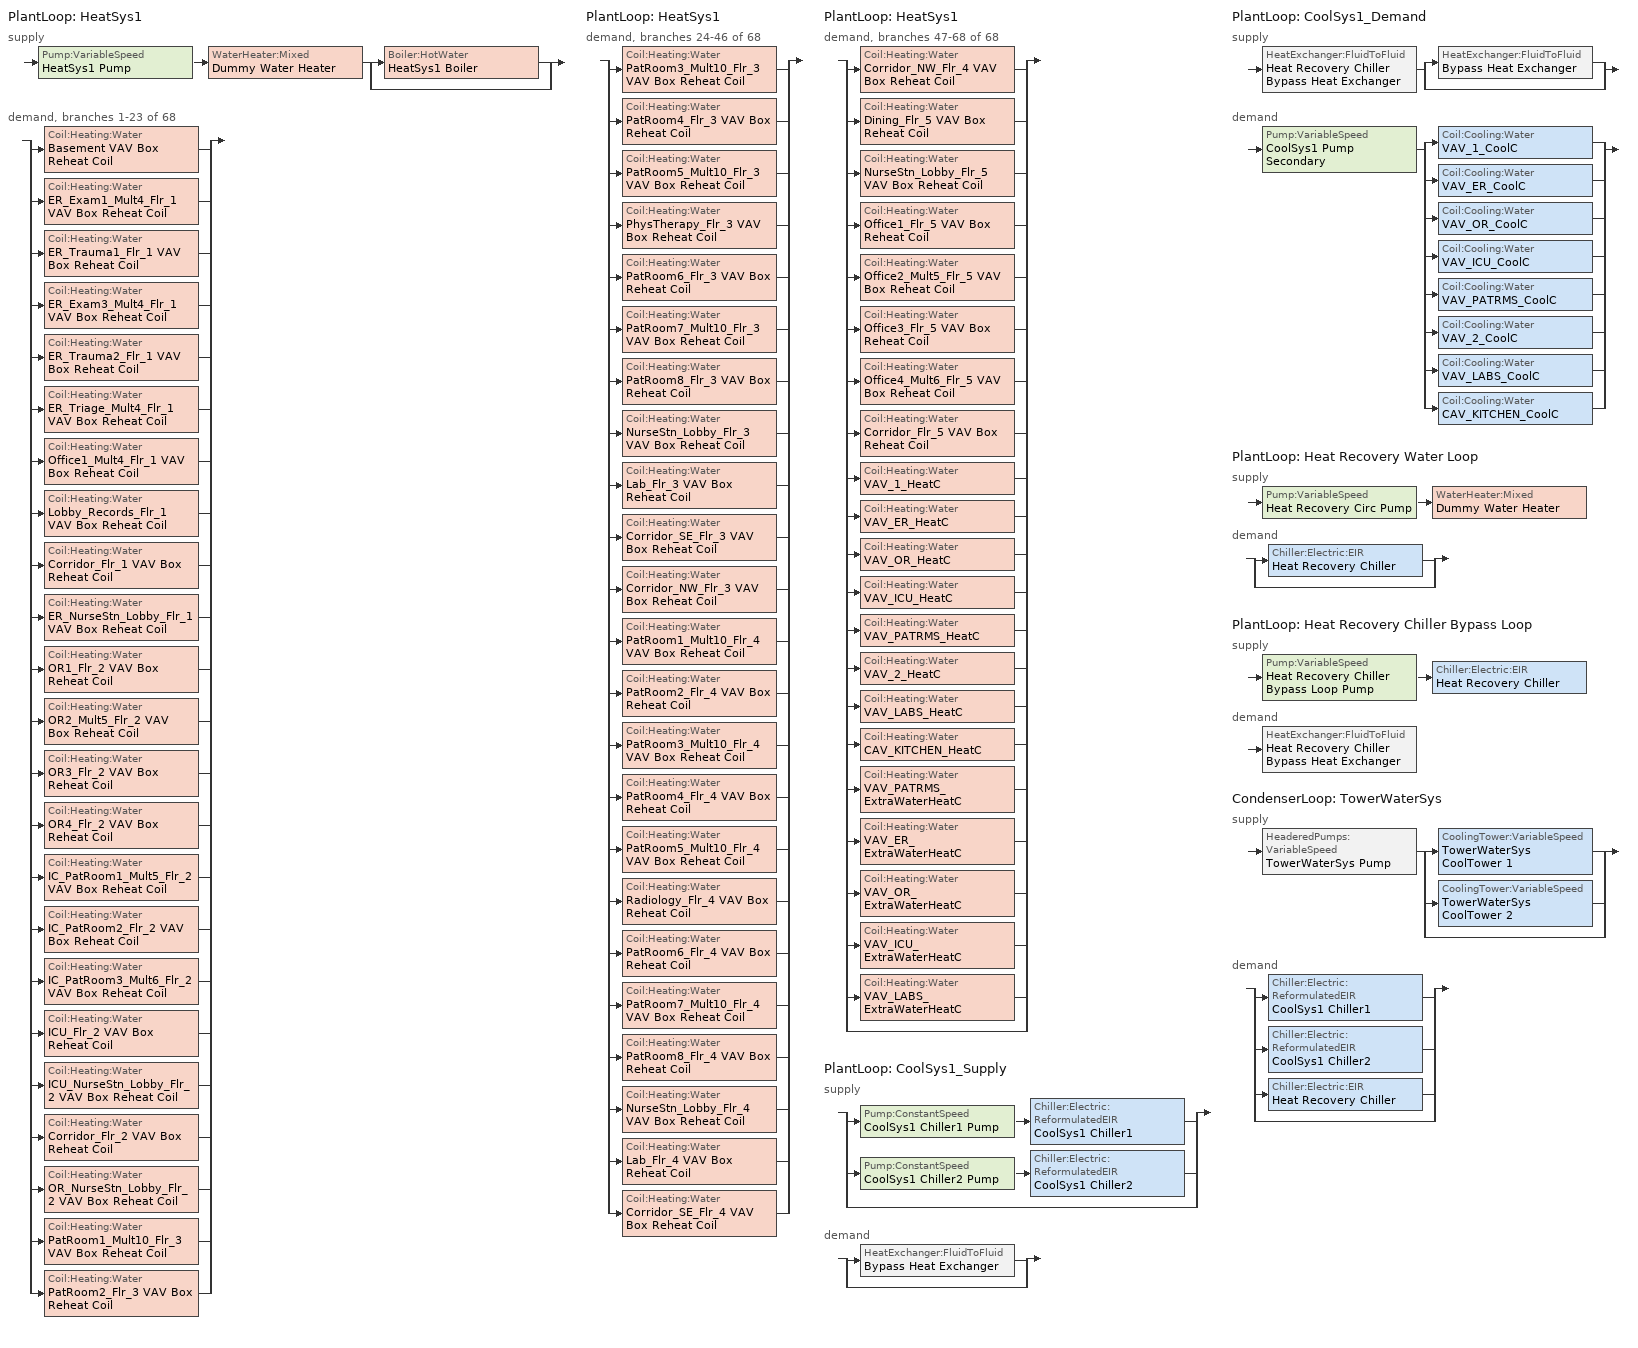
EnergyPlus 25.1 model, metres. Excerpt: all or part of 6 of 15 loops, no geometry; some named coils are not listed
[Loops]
PlantLoop 'HeatSys1'
 supply: Pump:VariableSpeed 'HeatSys1 Pump' > WaterHeater:Mixed 'Dummy Water Heater' > split
  | Boiler:HotWater 'HeatSys1 Boiler'
  | bypass
 demand, branches 1-23 of 68: split
  | Coil:Heating:Water 'Basement VAV Box Reheat Coil'
  | Coil:Heating:Water 'ER_Exam1_Mult4_Flr_1 VAV Box Reheat Coil'
  | Coil:Heating:Water 'ER_Trauma1_Flr_1 VAV Box Reheat Coil'
  | Coil:Heating:Water 'ER_Exam3_Mult4_Flr_1 VAV Box Reheat Coil'
  | Coil:Heating:Water 'ER_Trauma2_Flr_1 VAV Box Reheat Coil'
  | Coil:Heating:Water 'ER_Triage_Mult4_Flr_1 VAV Box Reheat Coil'
  | Coil:Heating:Water 'Office1_Mult4_Flr_1 VAV Box Reheat Coil'
  | Coil:Heating:Water 'Lobby_Records_Flr_1 VAV Box Reheat Coil'
  | Coil:Heating:Water 'Corridor_Flr_1 VAV Box Reheat Coil'
  | Coil:Heating:Water 'ER_NurseStn_Lobby_Flr_1 VAV Box Reheat Coil'
  | Coil:Heating:Water 'OR1_Flr_2 VAV Box Reheat Coil'
  | Coil:Heating:Water 'OR2_Mult5_Flr_2 VAV Box Reheat Coil'
  | Coil:Heating:Water 'OR3_Flr_2 VAV Box Reheat Coil'
  | Coil:Heating:Water 'OR4_Flr_2 VAV Box Reheat Coil'
  | Coil:Heating:Water 'IC_PatRoom1_Mult5_Flr_2 VAV Box Reheat Coil'
  | Coil:Heating:Water 'IC_PatRoom2_Flr_2 VAV Box Reheat Coil'
  | Coil:Heating:Water 'IC_PatRoom3_Mult6_Flr_2 VAV Box Reheat Coil'
  | Coil:Heating:Water 'ICU_Flr_2 VAV Box Reheat Coil'
  | Coil:Heating:Water 'ICU_NurseStn_Lobby_Flr_2 VAV Box Reheat Coil'
  | Coil:Heating:Water 'Corridor_Flr_2 VAV Box Reheat Coil'
  | Coil:Heating:Water 'OR_NurseStn_Lobby_Flr_2 VAV Box Reheat Coil'
  | Coil:Heating:Water 'PatRoom1_Mult10_Flr_3 VAV Box Reheat Coil'
  | Coil:Heating:Water 'PatRoom2_Flr_3 VAV Box Reheat Coil'
PlantLoop 'HeatSys1'
 demand, branches 24-46 of 68: split
  | Coil:Heating:Water 'PatRoom3_Mult10_Flr_3 VAV Box Reheat Coil'
  | Coil:Heating:Water 'PatRoom4_Flr_3 VAV Box Reheat Coil'
  | Coil:Heating:Water 'PatRoom5_Mult10_Flr_3 VAV Box Reheat Coil'
  | Coil:Heating:Water 'PhysTherapy_Flr_3 VAV Box Reheat Coil'
  | Coil:Heating:Water 'PatRoom6_Flr_3 VAV Box Reheat Coil'
  | Coil:Heating:Water 'PatRoom7_Mult10_Flr_3 VAV Box Reheat Coil'
  | Coil:Heating:Water 'PatRoom8_Flr_3 VAV Box Reheat Coil'
  | Coil:Heating:Water 'NurseStn_Lobby_Flr_3 VAV Box Reheat Coil'
  | Coil:Heating:Water 'Lab_Flr_3 VAV Box Reheat Coil'
  | Coil:Heating:Water 'Corridor_SE_Flr_3 VAV Box Reheat Coil'
  | Coil:Heating:Water 'Corridor_NW_Flr_3 VAV Box Reheat Coil'
  | Coil:Heating:Water 'PatRoom1_Mult10_Flr_4 VAV Box Reheat Coil'
  | Coil:Heating:Water 'PatRoom2_Flr_4 VAV Box Reheat Coil'
  | Coil:Heating:Water 'PatRoom3_Mult10_Flr_4 VAV Box Reheat Coil'
  | Coil:Heating:Water 'PatRoom4_Flr_4 VAV Box Reheat Coil'
  | Coil:Heating:Water 'PatRoom5_Mult10_Flr_4 VAV Box Reheat Coil'
  | Coil:Heating:Water 'Radiology_Flr_4 VAV Box Reheat Coil'
  | Coil:Heating:Water 'PatRoom6_Flr_4 VAV Box Reheat Coil'
  | Coil:Heating:Water 'PatRoom7_Mult10_Flr_4 VAV Box Reheat Coil'
  | Coil:Heating:Water 'PatRoom8_Flr_4 VAV Box Reheat Coil'
  | Coil:Heating:Water 'NurseStn_Lobby_Flr_4 VAV Box Reheat Coil'
  | Coil:Heating:Water 'Lab_Flr_4 VAV Box Reheat Coil'
  | Coil:Heating:Water 'Corridor_SE_Flr_4 VAV Box Reheat Coil'
PlantLoop 'HeatSys1'
 demand, branches 47-68 of 68: split
  | Coil:Heating:Water 'Corridor_NW_Flr_4 VAV Box Reheat Coil'
  | Coil:Heating:Water 'Dining_Flr_5 VAV Box Reheat Coil'
  | Coil:Heating:Water 'NurseStn_Lobby_Flr_5 VAV Box Reheat Coil'
  | Coil:Heating:Water 'Office1_Flr_5 VAV Box Reheat Coil'
  | Coil:Heating:Water 'Office2_Mult5_Flr_5 VAV Box Reheat Coil'
  | Coil:Heating:Water 'Office3_Flr_5 VAV Box Reheat Coil'
  | Coil:Heating:Water 'Office4_Mult6_Flr_5 VAV Box Reheat Coil'
  | Coil:Heating:Water 'Corridor_Flr_5 VAV Box Reheat Coil'
  | Coil:Heating:Water 'VAV_1_HeatC'
  | Coil:Heating:Water 'VAV_ER_HeatC'
  | Coil:Heating:Water 'VAV_OR_HeatC'
  | Coil:Heating:Water 'VAV_ICU_HeatC'
  | Coil:Heating:Water 'VAV_PATRMS_HeatC'
  | Coil:Heating:Water 'VAV_2_HeatC'
  | Coil:Heating:Water 'VAV_LABS_HeatC'
  | Coil:Heating:Water 'CAV_KITCHEN_HeatC'
  | Coil:Heating:Water 'VAV_PATRMS_ExtraWaterHeatC'
  | Coil:Heating:Water 'VAV_ER_ExtraWaterHeatC'
  | Coil:Heating:Water 'VAV_OR_ExtraWaterHeatC'
  | Coil:Heating:Water 'VAV_ICU_ExtraWaterHeatC'
  | Coil:Heating:Water 'VAV_LABS_ExtraWaterHeatC'
  | bypass
PlantLoop 'CoolSys1_Supply'
 supply: split
  | Pump:ConstantSpeed 'CoolSys1 Chiller1 Pump' > Chiller:Electric:ReformulatedEIR 'CoolSys1 Chiller1'
  | Pump:ConstantSpeed 'CoolSys1 Chiller2 Pump' > Chiller:Electric:ReformulatedEIR 'CoolSys1 Chiller2'
  | bypass
 demand: split
  | HeatExchanger:FluidToFluid 'Bypass Heat Exchanger'
  | bypass
PlantLoop 'CoolSys1_Demand'
 supply: HeatExchanger:FluidToFluid 'Heat Recovery Chiller Bypass Heat Exchanger' > split
  | HeatExchanger:FluidToFluid 'Bypass Heat Exchanger'
  | bypass
 demand: Pump:VariableSpeed 'CoolSys1 Pump Secondary' > split
  | Coil:Cooling:Water 'VAV_1_CoolC'
  | Coil:Cooling:Water 'VAV_ER_CoolC'
  | Coil:Cooling:Water 'VAV_OR_CoolC'
  | Coil:Cooling:Water 'VAV_ICU_CoolC'
  | Coil:Cooling:Water 'VAV_PATRMS_CoolC'
  | Coil:Cooling:Water 'VAV_2_CoolC'
  | Coil:Cooling:Water 'VAV_LABS_CoolC'
  | Coil:Cooling:Water 'CAV_KITCHEN_CoolC'
PlantLoop 'Heat Recovery Water Loop'
 supply: Pump:VariableSpeed 'Heat Recovery Circ Pump' > WaterHeater:Mixed 'Dummy Water Heater'
 demand: split
  | Chiller:Electric:EIR 'Heat Recovery Chiller'
  | bypass
PlantLoop 'Heat Recovery Chiller Bypass Loop'
 supply: Pump:VariableSpeed 'Heat Recovery Chiller Bypass Loop Pump' > Chiller:Electric:EIR 'Heat Recovery Chiller'
 demand: HeatExchanger:FluidToFluid 'Heat Recovery Chiller Bypass Heat Exchanger'
CondenserLoop 'TowerWaterSys'
 supply: HeaderedPumps:VariableSpeed 'TowerWaterSys Pump' > split
  | CoolingTower:VariableSpeed 'TowerWaterSys CoolTower 1'
  | CoolingTower:VariableSpeed 'TowerWaterSys CoolTower 2'
  | bypass
 demand: split
  | Chiller:Electric:ReformulatedEIR 'CoolSys1 Chiller1'
  | Chiller:Electric:ReformulatedEIR 'CoolSys1 Chiller2'
  | Chiller:Electric:EIR 'Heat Recovery Chiller'
  | bypass
[Sizing:Plant]
Name | Loop Type | Design Loop Exit Temperature {C} | Loop Design Temperature Difference {deltaC} | Sizing Option | Zone Timesteps in Averaging Window | Coincident Sizing Factor Mode
HeatSys1; Heat Recovery Water Loop | Heating | 48.89 | 13.89
CoolSys1_Supply; CoolSys1_Demand; Heat Recovery Chiller Bypass Loop | Cooling | 7.22 | 8.33
TowerWaterSys | Condenser | 29.4444 | 5.55556 | Coincident | 6 | GlobalCoolingSizingFactor
[Coil:Heating:Water] Availability Schedule=ALWAYS_ON; U-Factor Times Area Value {W/K}=AUTOSIZE; Maximum Water Flow Rate {m3/s}=AUTOSIZE; Performance Input Method=UFactorTimesAreaAndDesignWaterFlowRate; Rated Capacity {W}=AUTOSIZE; Rated Inlet Water Temperature {C}=48.89; Rated Inlet Air Temperature {C}=12.8; Rated Outlet Water Temperature {C}=35; Rated Outlet Air Temperature {C}=40
Basement VAV Box Reheat Coil; ER_Exam1_Mult4_Flr_1 VAV Box Reheat Coil; ER_Trauma1_Flr_1 VAV Box Reheat Coil; ER_Exam3_Mult4_Flr_1 VAV Box Reheat Coil; ER_Trauma2_Flr_1 VAV Box Reheat Coil; ER_Triage_Mult4_Flr_1 VAV Box Reheat Coil; Office1_Mult4_Flr_1 VAV Box Reheat Coil; Lobby_Records_Flr_1 VAV Box Reheat Coil; Corridor_Flr_1 VAV Box Reheat Coil; ER_NurseStn_Lobby_Flr_1 VAV Box Reheat Coil; OR1_Flr_2 VAV Box Reheat Coil; OR2_Mult5_Flr_2 VAV Box Reheat Coil; OR3_Flr_2 VAV Box Reheat Coil; OR4_Flr_2 VAV Box Reheat Coil; IC_PatRoom1_Mult5_Flr_2 VAV Box Reheat Coil; IC_PatRoom2_Flr_2 VAV Box Reheat Coil; IC_PatRoom3_Mult6_Flr_2 VAV Box Reheat Coil; ICU_Flr_2 VAV Box Reheat Coil; ICU_NurseStn_Lobby_Flr_2 VAV Box Reheat Coil; Corridor_Flr_2 VAV Box Reheat Coil; OR_NurseStn_Lobby_Flr_2 VAV Box Reheat Coil; PatRoom1_Mult10_Flr_3 VAV Box Reheat Coil; PatRoom2_Flr_3 VAV Box Reheat Coil; PatRoom3_Mult10_Flr_3 VAV Box Reheat Coil; PatRoom4_Flr_3 VAV Box Reheat Coil; PatRoom5_Mult10_Flr_3 VAV Box Reheat Coil; PhysTherapy_Flr_3 VAV Box Reheat Coil; PatRoom6_Flr_3 VAV Box Reheat Coil; PatRoom7_Mult10_Flr_3 VAV Box Reheat Coil; PatRoom8_Flr_3 VAV Box Reheat Coil; NurseStn_Lobby_Flr_3 VAV Box Reheat Coil; Lab_Flr_3 VAV Box Reheat Coil; Corridor_SE_Flr_3 VAV Box Reheat Coil; Corridor_NW_Flr_3 VAV Box Reheat Coil; PatRoom1_Mult10_Flr_4 VAV Box Reheat Coil; PatRoom2_Flr_4 VAV Box Reheat Coil; PatRoom3_Mult10_Flr_4 VAV Box Reheat Coil; PatRoom4_Flr_4 VAV Box Reheat Coil; PatRoom5_Mult10_Flr_4 VAV Box Reheat Coil; Radiology_Flr_4 VAV Box Reheat Coil; PatRoom6_Flr_4 VAV Box Reheat Coil; PatRoom7_Mult10_Flr_4 VAV Box Reheat Coil; PatRoom8_Flr_4 VAV Box Reheat Coil; NurseStn_Lobby_Flr_4 VAV Box Reheat Coil; Lab_Flr_4 VAV Box Reheat Coil; Corridor_SE_Flr_4 VAV Box Reheat Coil; Corridor_NW_Flr_4 VAV Box Reheat Coil; Dining_Flr_5 VAV Box Reheat Coil; NurseStn_Lobby_Flr_5 VAV Box Reheat Coil; Office1_Flr_5 VAV Box Reheat Coil; Office2_Mult5_Flr_5 VAV Box Reheat Coil; Office3_Flr_5 VAV Box Reheat Coil; Office4_Mult6_Flr_5 VAV Box Reheat Coil; Corridor_Flr_5 VAV Box Reheat Coil
[Pump:VariableSpeed] Fraction of Motor Inefficiencies to Fluid Stream=0; Coefficient 1 of the Part Load Performance Curve=0; Design Minimum Flow Rate {m3/s}=0
Name | Design Maximum Flow Rate {m3/s} | Design Pump Head {Pa} | Design Power Consumption {W} | Motor Efficiency | Coefficient 2 of the Part Load Performance Curve | Coefficient 3 of the Part Load Performance Curve | Coefficient 4 of the Part Load Performance Curve | Pump Control Type
HeatSys1 Pump | AUTOSIZE | 179352 | AUTOSIZE | 0.909 | 3.2485 | -4.7443 | 2.5295 | Intermittent
CoolSys1 Pump Secondary | autosize | 134284 | autosize | 0.909 | 0.0205 | 0.4101 | 0.5753 | Intermittent
Heat Recovery Circ Pump | autosize | 0 | 0 | 1 | 1 | 0 | 0 | INTERMITTENT
Heat Recovery Chiller Bypass Loop Pump | autosize | 44761.3 | autosize | 0.909 | 3.2485 | -4.7443 | 2.5295 | Intermittent
[Pump:ConstantSpeed] Design Flow Rate {m3/s}=AUTOSIZE; Design Pump Head {Pa}=44761.3; Design Power Consumption {W}=AUTOSIZE; Motor Efficiency=0.909; Fraction of Motor Inefficiencies to Fluid Stream=0; Pump Control Type=Intermittent
CoolSys1 Chiller1 Pump; CoolSys1 Chiller2 Pump
[HeaderedPumps:VariableSpeed]
TowerWaterSys Pump: Total Design Flow Rate {m3/s}=AUTOSIZE; Number of Pumps in Bank=4; Flow Sequencing Control Scheme=SEQUENTIAL; Design Pump Head {Pa}=148557; Design Power Consumption {W}=autosize; Motor Efficiency=0.909; Fraction of Motor Inefficiencies to Fluid Stream=0; Coefficient 1 of the Part Load Performance Curve=0; Coefficient 2 of the Part Load Performance Curve=0.0216; Coefficient 3 of the Part Load Performance Curve=-0.0325; Coefficient 4 of the Part Load Performance Curve=1.0095; Minimum Flow Rate Fraction=0; Pump Control Type=Intermittent
[Boiler:HotWater]
HeatSys1 Boiler: Fuel Type=NATURALGAS; Nominal Capacity {W}=1.03671e+06; Nominal Thermal Efficiency=0.8125; Efficiency Curve Temperature Evaluation Variable=LeavingBoiler; Normalized Boiler Efficiency Curve=HeatSys1 Boiler Efficiency Curve; Design Water Flow Rate {m3/s}=AUTOSIZE; Minimum Part Load Ratio=0; Maximum Part Load Ratio=1.2; Optimum Part Load Ratio=1; Water Outlet Upper Temperature Limit {C}=95; Boiler Flow Mode=LeavingSetpointModulated
[Chiller:Electric:EIR]
Heat Recovery Chiller: Reference Capacity {W}=95892.6; Reference COP {W/W}=4.47; Reference Leaving Chilled Water Temperature {C}=6.67; Reference Entering Condenser Fluid Temperature {C}=23.88; Reference Chilled Water Flow Rate {m3/s}=0.00420379; Reference Condenser Fluid Flow Rate {m3/s}=autosize; Cooling Capacity Function of Temperature Curve=Lp2LpChlr_CAP_FT; Electric Input to Cooling Output Ratio Function of Temperature Curve=Lp2LpChlr_EIR_FT; Electric Input to Cooling Output Ratio Function of Part Load Ratio Curve=Lp2LpChlr_PLR; Minimum Part Load Ratio=0.1; Maximum Part Load Ratio=1; Optimum Part Load Ratio=1; Minimum Unloading Ratio=0.2; Condenser Type=WaterCooled; Fraction of Compressor Electric Consumption Rejected by Condenser=1; Leaving Chilled Water Lower Temperature Limit {C}=2; Chiller Flow Mode=NotModulated; Design Heat Recovery Water Flow Rate {m3/s}=autosize; Sizing Factor=1; Basin Heater Setpoint Temperature {C}=2
[Chiller:Electric:ReformulatedEIR] Reference Capacity {W}=684947; Reference COP {W/W}=5.33; Reference Leaving Chilled Water Temperature {C}=6.67; Reference Leaving Condenser Water Temperature {C}=34.4444; Reference Chilled Water Flow Rate {m3/s}=0.0199461; Reference Condenser Water Flow Rate {m3/s}=AutoSize; Cooling Capacity Function of Temperature Curve=WC_PD_GT150_2010_PA_CAPFT; Electric Input to Cooling Output Ratio Function of Temperature Curve=WC_PD_GT150_2010_PA_EIRFT; Electric Input to Cooling Output Ratio Function of Part Load Ratio Curve Type=LeavingCondenserWaterTemperature; Electric Input to Cooling Output Ratio Function of Part Load Ratio Curve=WC_PD_150to300_2010_PA_EIRFPLR; Minimum Part Load Ratio=0.1; Maximum Part Load Ratio=1; Optimum Part Load Ratio=1; Minimum Unloading Ratio=0.1; Leaving Chilled Water Lower Temperature Limit {C}=5; Chiller Flow Mode Type=ConstantFlow; Design Heat Recovery Water Flow Rate {m3/s}=0
CoolSys1 Chiller1; CoolSys1 Chiller2
[CoolingTower:VariableSpeed] Model Type=CoolToolsCrossFlow; Design Inlet Air Wet-Bulb Temperature {C}=20; Design Approach Temperature {deltaC}=5.55556; Design Range Temperature {deltaC}=5.55556; Design Water Flow Rate {m3/s}=0.0272255; Design Air Flow Rate {m3/s}=autosize; Design Fan Power {W}=19340.7; Fan Power Ratio Function of Air Flow Rate Ratio Curve=Tower_Fan_Curve; Minimum Air Flow Rate Ratio=0.2; Fraction of Tower Capacity in Free Convection Regime=0.125; Number of Cells=4; Cell Control=MaximalCell; Sizing Factor=1
TowerWaterSys CoolTower 1; TowerWaterSys CoolTower 2
[HeatExchanger:FluidToFluid] Loop Demand Side Design Flow Rate {m3/s}=autosize; Loop Supply Side Design Flow Rate {m3/s}=autosize; Heat Exchange Model Type=Ideal; Heat Exchanger U-Factor Times Area Value {W/K}=autosize; Control Type=UncontrolledOn; Heat Transfer Metering End Use Type=LoopToLoop; Component Override Cooling Control Temperature Mode=Loop; Sizing Factor=1
Name | Availability Schedule | Minimum Temperature Difference to Activate Heat Exchanger {deltaC}
Heat Recovery Chiller Bypass Heat Exchanger | Bypass Heat Exchanger Status
Bypass Heat Exchanger | ALWAYS_ON | 0.01
[WaterHeater:Mixed]
Dummy Water Heater: Tank Volume {m3}=0.0189271; Setpoint Temperature Schedule=Dummy Water Heater Setpoint; Deadband Temperature Difference {deltaC}=0; Maximum Temperature Limit {C}=50; Heater Control Type=CYCLE; Heater Maximum Capacity {W}=0; Heater Fuel Type=Electricity; Heater Thermal Efficiency=1; Ambient Temperature Indicator=Outdoors; Off Cycle Loss Coefficient to Ambient Temperature {W/K}=0; Off Cycle Loss Fraction to Zone=0; On Cycle Loss Coefficient to Ambient Temperature {W/K}=0; On Cycle Loss Fraction to Zone=0; Use Side Effectiveness=1; Source Side Effectiveness=1; Use Side Design Flow Rate {m3/s}=autosize; Source Side Design Flow Rate {m3/s}=autosize
[PlantLoop] Minimum Loop Flow Rate {m3/s}=0
Name | Fluid Type | Plant Equipment Operation Scheme | Maximum Loop Temperature {C} | Minimum Loop Temperature {C} | Maximum Loop Flow Rate {m3/s} | Plant Loop Volume {m3} | Load Distribution Scheme
HeatSys1 | WATER | HeatSys1 Loop Operation Scheme List | 100 | 10 | AUTOSIZE | AUTOSIZE | Optimal
CoolSys1_Supply | WATER | CoolSys1 Loop Operation Scheme List | 98 | 1 | AUTOSIZE | autocalculate | UniformLoad
CoolSys1_Demand | Water | CoolSys1 Sec Loop Operation | 98 | 1 | autosize | autocalculate | UniformLoad
Heat Recovery Water Loop | Water | Heat Recovery Loop Operation | 50 | 10 | autosize | autocalculate | Optimal
Heat Recovery Chiller Bypass Loop | Water | Heat Recovery Chiller Bypass Loop Operation | 50 | 1 | autosize | autocalculate | Optimal
[CondenserLoop]
TowerWaterSys: Fluid Type=Water; Condenser Equipment Operation Scheme=TowerWaterSys Loop Operation Scheme List; Maximum Loop Temperature {C}=80; Minimum Loop Temperature {C}=5; Maximum Loop Flow Rate {m3/s}=AUTOSIZE; Minimum Loop Flow Rate {m3/s}=0; Condenser Loop Volume {m3}=AUTOSIZE; Load Distribution Scheme=SequentialLoad
[PlantEquipmentList]
HeatSys1 Equipment List: HeatSys1 Boiler
CoolSys1 Equipment List 1: CoolSys1 Chiller1
CoolSys1 Equipment List 2: CoolSys1 Chiller1, CoolSys1 Chiller2
CoolSys1 HeatExchanger; Bypass Heat Exchanger: Bypass Heat Exchanger
Heat Recovery Plant Equipment List: Dummy Water Heater
Heat Recovery Equipment List: Heat Recovery Chiller
[CondenserEquipmentList]
TowerWaterSys Equipment List 1: TowerWaterSys CoolTower 1
TowerWaterSys Equipment List 2: TowerWaterSys CoolTower 1, TowerWaterSys CoolTower 2
[PlantEquipmentOperation:CoolingLoad] Load Range 1 Lower Limit {W}=0
Name | Load Range 1 Upper Limit {W} | Range 1 Equipment List | Load Range 2 Lower Limit {W} | Load Range 2 Upper Limit {W} | Range 2 Equipment List
Heat Recovery Chiller | 100000000000000 | Heat Recovery Equipment List
CoolSys1 Operation Scheme | 697421 | CoolSys1 Equipment List 1 | 697421 | 100000000000000 | CoolSys1 Equipment List 2
CoolSys1 Sec Operation Scheme | 697421 | CoolSys1 HeatExchanger
TowerWaterSys Operation Scheme | 697421 | TowerWaterSys Equipment List 1 | 697421 | 100000000000000 | TowerWaterSys Equipment List 2
[PlantEquipmentOperation:HeatingLoad] Load Range 1 Lower Limit {W}=0; Load Range 1 Upper Limit {W}=1000000000000000
Name | Range 1 Equipment List
HeatSys1 Operation Scheme | HeatSys1 Equipment List
Dummy Water Heater Only | Heat Recovery Plant Equipment List
[PlantEquipmentOperationSchemes] Control Scheme 1 Schedule=PlantOnSched
Name | Control Scheme 1
HeatSys1 Loop Operation Scheme List | HeatSys1 Operation Scheme
CoolSys1 Loop Operation Scheme List | CoolSys1 Operation Scheme
CoolSys1 Sec Loop Operation | CoolSys1 Sec Operation Scheme
Heat Recovery Loop Operation | Dummy Water Heater Only
Heat Recovery Chiller Bypass Loop Operation | Heat Recovery Chiller
[CondenserEquipmentOperationSchemes]
TowerWaterSys Loop Operation Scheme List: Control Scheme 1=TowerWaterSys Operation Scheme; Control Scheme 1 Schedule=PlantOnSched
[EnergyManagementSystem:Sensor]
Name | Output:Variable or Output:Meter Index Key | Output:Variable or Output:Meter
HotWaterDemand | HeatSys1 | Plant Supply Side Heating Demand Rate
CHWR | Heat Recovery Chiller Inlet | System Node Temperature
Tower_PumpMassFlow | TowerWaterSys Supply Inlet Node | System Node Mass Flow Rate
Chiller1_Status | CoolSys1 Chiller1 | Chiller Electricity Rate
Chiller2_Status | CoolSys1 Chiller2 | Chiller Electricity Rate
BoilerPLR | HeatSys1 Boiler | Boiler Part Load Ratio
ChillerPlantDemandLoad | CoolSys1_Supply | Plant Supply Side Cooling Demand Rate
[EnergyManagementSystem:Actuator]
Name | Actuated Component Unique | Actuated Component Type | Actuated Component Control Type
Chiller2PumpStatus | COOLSYS1 CHILLER2 PUMP | Plant Component Pump:ConstantSpeed | On/Off Supervisory
Chiller1PumpFlow | COOLSYS1 CHILLER1 PUMP | Pump | Pump Mass Flow Rate
Chiller2PumpFlow | COOLSYS1 CHILLER2 PUMP | Pump | Pump Mass Flow Rate
Chiller2Status | COOLSYS1 CHILLER2 | Plant Component Chiller:Electric:ReformulatedEIR | On/Off Supervisory
[EnergyManagementSystem:OutputVariable]
Name | EMS Variable | Type of Data in Variable | Update Frequency | Units
ICU_ExtraWaterHeatC_Status | ICU_ExtraWaterHeatC_Status | Averaged | SystemTimeStep
ICU_PreheatDeltaT | ICU_PreheatDeltaT | Averaged | SystemTimeStep
LABS_ExtraElecHeatC_Status | LABS_ExtraElecHeatC_Status | Averaged | SystemTimeStep
LABS_ExtraWaterHeatC_Status | LABS_ExtraWaterHeatC_Status | Averaged | SystemTimeStep
LABS_PreheatDeltaT | LABS_PreheatDeltaT | Averaged | SystemTimeStep
Wired_LTG | Wired_LTG | Summed | ZoneTimeStep | J
[EnergyManagementSystem:InternalVariable]
Chiller2PumpDesignFlow: Internal Data Index Key=COOLSYS1 CHILLER2 PUMP; Internal Data Type=Pump Maximum Mass Flow Rate
[AvailabilityManager:NightCycle] Applicability Schedule=Always_On; Fan Schedule=HVACOperationSchd; Control Type=CycleOnAny; Thermostat Tolerance {deltaC}=1; Cycling Run Time Control Type=FixedRunTime; Cycling Run Time {s}=1800
VAV_1 Availability Manager; VAV_ER Availability Manager; VAV_OR Availability Manager; VAV_ICU Availability Manager; VAV_PATRMS Availability Manager; VAV_2 Availability Manager; VAV_LABS Availability Manager; CAV_KITCHEN Availability Manager
[SetpointManager:Scheduled] Control Variable=Temperature
Name | Schedule | Setpoint Node or NodeList
CoolSys1 Loop Plant Demand Inlet Setpoint Manager | CW-Loop-Temp-Schedule | CoolSys1 Demand Inlet Node
Heat Recovery Chiller Bypass Loop Setpoint Manager | Heat Recovery Chiller Bypass Loop Setpoint Schedule | Heat Recovery Chiller Outlet
TowerWaterSystem Loop Setpoint Manager | Tower-Loop-Temp-Schedule | TowerWaterSys Supply Outlet Node
VAV_ER SAT setpoint | VAV_SAT_SCH | VAV_ER Supply Equipment Outlet Node
VAV_OR SAT setpoint | VAV_SAT_SCH | VAV_OR Supply Equipment Outlet Node
VAV_ICU SAT setpoint | VAV_SAT_SCH | VAV_ICU Supply Equipment Outlet Node
VAV_PATRMS SAT setpoint | VAV_SAT_SCH | VAV_PATRMS Supply Equipment Outlet Node
VAV_LABS SAT setpoint | VAV_SAT_SCH | VAV_LABS Supply Equipment Outlet Node
Heat Recovery Chiller Setpoint | Heat Recovery Chiller Setpoint | Heat Recovery Chiller HR Outlet Node
Dummy Water Heater Setpoint | Dummy Water Heater Setpoint | Heat Recovery Supply Outlet Node
HeatSys1 Boiler Setpoint Manager | HW-Loop-Temp-Schedule | HeatSys1 Supply Equipment Outlet Node
[SetpointManager:OutdoorAirReset] Control Variable=Temperature
Name | Setpoint at Outdoor Low Temperature {C} | Outdoor Low Temperature {C} | Setpoint at Outdoor High Temperature {C} | Outdoor High Temperature {C} | Setpoint Node or NodeList
HeatSys1 Loop Setpoint Manager | 60 | -6.7 | 48.89 | 10 | HeatSys1 Supply Outlet Node
CoolSys1 Loop Setpoint Manager | 8.89 | 12.78 | 6.7 | 21.11 | CoolSys1 Supply Outlet Node
[SetpointManager:MixedAir] Control Variable=Temperature
Name | Setpoint Node or NodeList
VAV_ER_HeatC SAT Manager | VAV_ER_HeatC-VAV_ER_FanNode
VAV_OR_HeatC SAT Manager | VAV_OR_HeatC-VAV_OR_FanNode
VAV_ICU_HeatC SAT Manager | VAV_ICU_HeatC-VAV_ICU_FanNode
VAV_PATRMS_HeatC SAT Manager | VAV_PATRMS_HeatC-VAV_PATRMS_FanNode
VAV_LABS_HeatC SAT Manager | VAV_LABS_HeatC-VAV_LABS_FanNode
[Refrigeration:CompressorRack] Heat Rejection Location=OUTDOORS; Design Condenser Fan Power {W}=1000; Condenser Type=AirCooled
Name | Design Compressor Rack COP {W/W} | Compressor Rack COP Function of Temperature Curve | Condenser Fan Power Function of Temperature Curve | Refrigeration Case Name or WalkIn Name or CaseAndWalkInList
RACK1 | 2.3 | RACK1_RackCOPfTCurve | RACK1_RackCondFanCurve2 | RACK1CaseList
RACK2 | 6.93 | RACK2_RackCOPfTCurve |  | RACK2CaseList
[Refrigeration:CaseAndWalkInList]
Name | Case or WalkIn 1
RACK1CaseList | Kitchen_Flr_5_Case:1_WALKINFREEZER
RACK2CaseList | Kitchen_Flr_5_Case:2_SELFCONTAINEDDISPLAYCASE
[ElectricLoadCenter:Transformer]
Transformer 1: Availability Schedule=Always_On; Transformer Usage=PowerInFromGrid; Rated Capacity {VA}=500000; Phase=3; Conductor Material=Aluminum; Full Load Temperature Rise {C}=150; Fraction of Eddy Current Losses=0.1; Performance Input Method=NominalEfficiency; Nameplate Efficiency=0.991; Per Unit Load for Nameplate Efficiency=0.35; Reference Temperature for Nameplate Efficiency {C}=75; Consider Transformer Loss for Utility Cost=Yes; Meter 1=Wired_LTG_Electricity; Meter 2=InteriorEquipment:Electricity
[Schedule:Compact]
ALWAYS_ON; HVACOperationSchd; PlantOnSched: Through: 12/31, For: AllDays, Until: 24:00, 1
CW-Loop-Temp-Schedule: Through: 12/31, For: AllDays, Until: 24:00, 6.7
HW-Loop-Temp-Schedule: Through: 12/31, For: AllDays, Until: 24:00, 82
Tower-Loop-Temp-Schedule: Through: 12/31, For: AllDays, Until: 24:00, 21.1
VAV_SAT_SCH: Through: 12/31, For: AllDays, Until: 24:00, 12.8
[Schedule:Constant]
Heat Recovery Chiller Setpoint: Temperature, 48.89
Dummy Water Heater Setpoint: Temperature, 10
Bypass Heat Exchanger Status: Any Number, 1
Heat Recovery Chiller Bypass Loop Setpoint Schedule: Temperature, 6.67
[Curve:Quadratic]
Name | Coefficient1 Constant | Coefficient2 x | Coefficient3 x**2 | Minimum Value of x | Maximum Value of x | Input Unit Type for X | Output Unit Type
RACK1_RackCOPfTCurve | 1.7603 | -0.0377 | 0.0004 | 10 | 35
RACK1_RackCondFanCurve2 | 0 | 0.0286 | 0 | 0 | 35
RACK2_RackCOPfTCurve | 1 | 0 | 0 | 0 | 50
HeatSys1 Boiler Efficiency Curve | 1 | 0 | 0 | 0 | 1
Lp2LpChlr_PLR | 0.0229771 | 0.901505 | 0.0755183 | 0 | 1 | Dimensionless | Dimensionless
[Curve:Cubic]
Tower_Fan_Curve: Coefficient1 Constant=0; Coefficient2 x=0; Coefficient3 x**2=0; Coefficient4 x**3=1; Minimum Value of x=0; Maximum Value of x=1
[Curve:Bicubic]
WC_PD_150TO300_2010_PA_EIRFPLR: Coefficient1 Constant=-0.136053; Coefficient2 x=0.0086427; Coefficient3 x**2=3.85558e-06; Coefficient4 y=1.02403; Coefficient5 y**2=0.0604744; Coefficient6 x*y=-0.00894786; Coefficient7 x**3=0; Coefficient8 y**3=0.057066; Coefficient9 x**2*y=0; Coefficient10 x*y**2=0; Minimum Value of x=31.13; Maximum Value of x=36.52; Minimum Value of y=0.19; Maximum Value of y=1.03
[Curve:Biquadratic]
Name | Coefficient1 Constant | Coefficient2 x | Coefficient3 x**2 | Coefficient4 y | Coefficient5 y**2 | Coefficient6 x*y | Minimum Value of x | Maximum Value of x | Minimum Value of y | Maximum Value of y | Input Unit Type for X | Input Unit Type for Y | Output Unit Type
WC_PD_GT150_2010_PA_CAPFT | 0.906115 | 0.0292277 | -0.0003647 | -0.0009709 | -9.05e-05 | 0.0002527 | 5 | 10 | 17.78 | 46.11
WC_PD_GT150_2010_PA_EIRFT | 0.377312 | -0.0229032 | 0.0016504 | 0.0118156 | 0.0004345 | -0.0010132 | 5 | 10 | 17.78 | 46.11
Lp2LpChlr_CAP_FT | 0.912446 | 0.0339506 | 0.000258828 | -0.00254592 | -8.33545e-05 | -0.000263086 | 0 | 999 | 0 | 999 | Dimensionless | Dimensionless | Dimensionless
Lp2LpChlr_EIR_FT | 0.685706 | -0.01088 | 0.000383057 | 0.00988623 | 0.000357473 | -0.000441863 | 0 | 999 | 0 | 999 | Dimensionless | Dimensionless | Dimensionless
